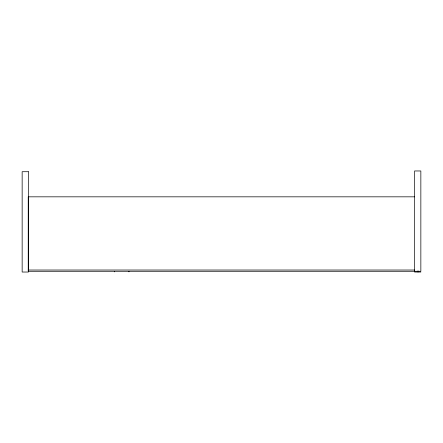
<?xml version="1.0" encoding="UTF-8"?>
<svg xmlns="http://www.w3.org/2000/svg" width="443" height="443" viewBox="0 0 443 443"><rect width="100%" height="100%" fill="white"/><g stroke="black" fill="none" stroke-linecap="round" stroke-linejoin="round"><path stroke-width="0.66" d="M414.582 196.83L28.23 196.83L28.23 271.288L420.85 271.288L420.85 170.965L414.582 170.965L414.582 272.035L420.85 272.035M28.23 270.02L414.582 270.02M418.015 270.751L418.015 272.035M128.946 271.288L128.946 271.864M114.322 271.288L114.322 271.864M28.418 171.712L22.15 171.712L22.15 272.035L28.418 272.035L28.418 171.712"/></g></svg>
